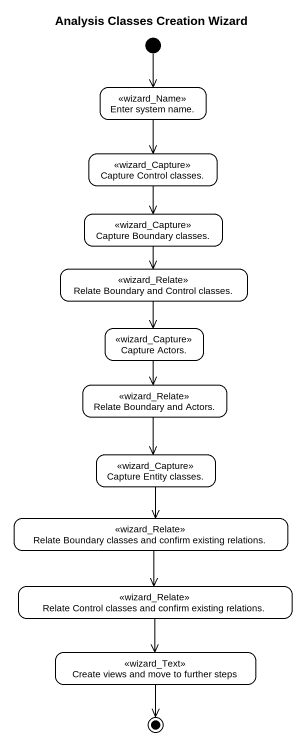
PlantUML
@startuml
title Analysis Classes Creation Wizard
hide empty description
state "Enter system name." as Enter_system_name <<wizard_Name>>
state "Capture Control classes." as Capture_Control_classes <<wizard_Capture>>
state "Capture Boundary classes." as Capture_Boundary_classes <<wizard_Capture>>
state "Relate Boundary and Control classes." as Relate_Boundary_and_Control <<wizard_Relate>>
state "Capture Actors." as Capture_Actors <<wizard_Capture>>
state "Relate Boundary and Actors." as Relate_Boundary_and_Actors <<wizard_Relate>>
state "Capture Entity classes." as Capture_Entity_classes <<wizard_Capture>>
state "Relate Boundary classes and confirm existing relations." as Relate_Boundary_classes_and <<wizard_Relate>>
state "Relate Control classes and confirm existing relations." as Relate_Control_classes_and <<wizard_Relate>>
state "Create views and move to further steps" as Create_views_and_move_to <<wizard_Text>>
[*] --> Enter_system_name
Enter_system_name --> Capture_Control_classes
Capture_Control_classes --> Capture_Boundary_classes
Capture_Boundary_classes --> Relate_Boundary_and_Control
Relate_Boundary_and_Control --> Capture_Actors
Capture_Actors --> Relate_Boundary_and_Actors
Relate_Boundary_and_Actors --> Capture_Entity_classes
Capture_Entity_classes --> Relate_Boundary_classes_and
Relate_Boundary_classes_and --> Relate_Control_classes_and
Relate_Control_classes_and --> Create_views_and_move_to
Create_views_and_move_to --> [*]
@enduml
